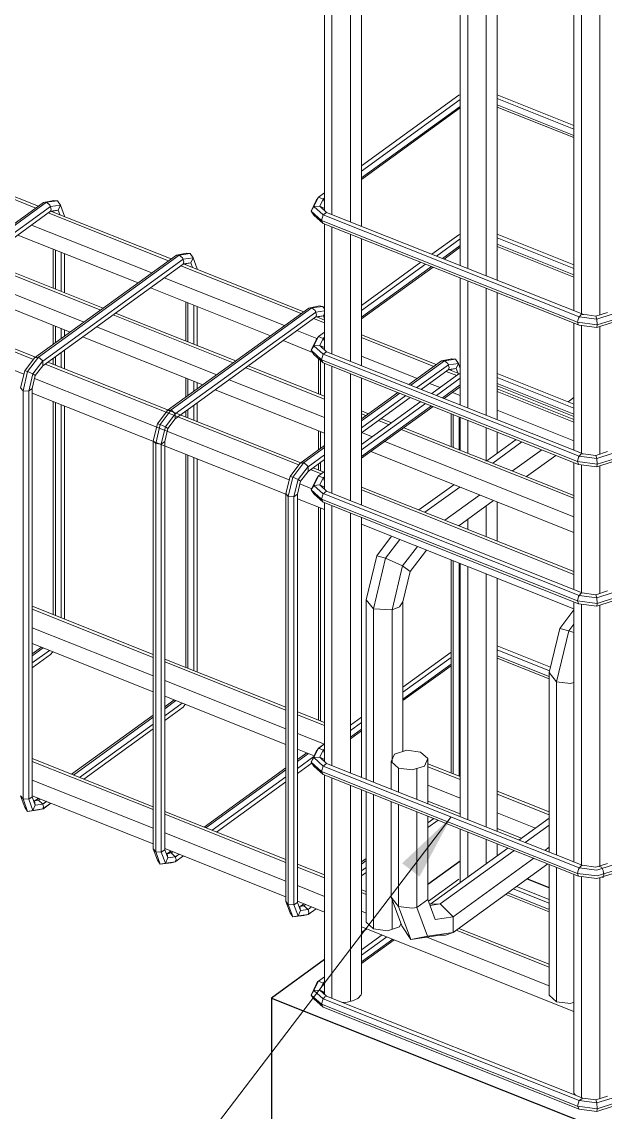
# Model space of a CAD drawing. Header units: millimetres. Extents: x 0 to 84000, y -29700 to 363007.
# Drawn here: x 6626 to 7763, y 290729 to 292855 of the extents above; entities that cross this region are included whole.
import ezdxf

# ---------------------------------------------------------------- set-up
doc = ezdxf.new("R2010")
doc.units = ezdxf.units.MM
for name, color, linetype, lineweight in [('S-Blur line', 252, 'Continuous', 9), ('S-Border', 7, 'Continuous', 25), ('S-Note', 9, 'Continuous', 13)]:
    doc.layers.add(name, color=color, linetype=linetype, lineweight=lineweight)
doc.styles.add('R-Arial', font='arial.ttf')
doc.dimstyles.new('SC-DIM', dxfattribs={"dimscale": 0, "dimtxt": 2.2, "dimasz": 1.3, "dimexe": 1.5, "dimexo": 2, "dimgap": 0.6, "dimtad": 1, "dimdec": 0, "dimzin": 0, "dimdsep": 46, "dimtxsty": 'R-Arial', "dimblk": 'ARCHTICK', "dimcen": 0.5, "dimdle": 1.5, "dimclrd": 256, "dimclre": 256, "dimclrt": 3, "dimadec": 0, "dimazin": 0, "dimtfac": 1, "dimtdec": 0, "dimtix": 1, "dimtmove": 0, "dimatfit": 3, "dimfxl": 1, "dimtolj": 1, "dimtzin": 0, "dimlwd": -1, "dimlwe": -1, "dimarcsym": 0})

# ---------------------------------------------------------------- blocks, each defined once
blk = doc.blocks.new('_ArchTick')
at = {"color": 0, "linetype": 'ByBlock', "const_width": 0.15}
blk.add_lwpolyline([(-0.5, -0.5), (0.5, 0.5)], dxfattribs=at)

msp = doc.modelspace()

# ---------------------------------------------------------------- linework, layer by layer
at = {"layer": 'S-Blur line'}
for p, q in [((7480.4, 292380.1), (7480.4, 293908.2)), ((7494.8, 292374.4), (7494.8, 293890.2)), ((7552.2, 292351.5), (7552.2, 293903.6)), ((7530.8, 292360), (7530.8, 293887.9)), ((7215.8, 292487.4), (7215.8, 293716)), ((7287.9, 292456.6), (7287.9, 293711.7)), ((7230.2, 292479.6), (7230.2, 293698.3)), ((7266.2, 292465.3), (7266.2, 293696)), ((7702, 292291.9), (7702, 293522.8)), ((7716.4, 292286.2), (7716.4, 293504.8)), ((7752.4, 292284), (7752.4, 293502.8)), ((6418.5, 292585.6), (6652.9, 292492.3)), ((6424.6, 292588.8), (6657.9, 292495.9)), ((6667.9, 292503.2), (6391.9, 292302.9)), ((6673.6, 292503.4), (6399.6, 292304.5)), ((6681.6, 292495.4), (6407.6, 292296.8)), ((6687.9, 292507.2), (6667.9, 292503.2)), ((6673.6, 292503.4), (6667.9, 292503.2)), ((6695.3, 292506.4), (6673.6, 292503.4)), ((6680.2, 292498.1), (6673.6, 292503.4)), ((6682.9, 292490.1), (6680.2, 292498.1)), ((6700.9, 292498.1), (6681.6, 292495.4)), ((6681.6, 292486), (6682.9, 292490.1)), ((6696.3, 292488), (6681.6, 292486)), ((6696.3, 292488), (6685.9, 292486)), ((6687.9, 292507.2), (6695.3, 292506.4)), ((6695.3, 292506.4), (6700.9, 292498.1)), ((6700.9, 292498.1), (6696.3, 292488)), ((6699.4, 292479.4), (6696.3, 292488)), ((6708.9, 292476.4), (6700.9, 292498.1)), ((6681.6, 292486), (6407.6, 292287.2)), ((6676.9, 292482.7), (6911.6, 292389.3)), ((6679.3, 292484.4), (6681.6, 292486)), ((6685.9, 292486), (6680.6, 292485.3)), ((6683.7, 292485.7), (6683.6, 292485.7)), ((6683.6, 292485.7), (6916.7, 292392.9)), ((6686.5, 292484.6), (6685.9, 292486)), ((6708.9, 292475.6), (6708.9, 292476.4)), ((6644.5, 292459.1), (6879.2, 292365.8)), ((7215.8, 292215.8), (7215.8, 292461.3)), ((7230.2, 292208), (7230.2, 292455.6)), ((6617.5, 292439.5), (6852.1, 292346.2)), ((7266.2, 292193.6), (7266.2, 292441.3)), ((7287.9, 292185), (7287.9, 292432.6)), ((6686.6, 292335.9), (6686.6, 292412)), ((6690.9, 292334.2), (6690.9, 292410.3)), ((6702.3, 292329.6), (6702.3, 292405.8)), ((6708.9, 292327), (6708.9, 292403.1)), ((6946.5, 292404.4), (6927.2, 292400.6)), ((6953.9, 292403.6), (6932.2, 292400.3)), ((6946.5, 292404.4), (6953.9, 292403.6)), ((6953.9, 292403.6), (6959.5, 292395.3)), ((6544.9, 292386.8), (6779.4, 292293.4)), ((6549.7, 292390.3), (6784.3, 292297)), ((6927.2, 292400.6), (6650.5, 292200.1)), ((6932.2, 292400.3), (6658.2, 292201.7)), ((6940.2, 292392.6), (6666.2, 292193.7)), ((6939.8, 292382.6), (6666.2, 292184.4)), ((6932.2, 292400.3), (6927.2, 292400.6)), ((6938.9, 292395.3), (6932.2, 292400.3)), ((6941.5, 292387.3), (6938.9, 292395.3)), ((6939.8, 292382.6), (6940.2, 292383.3)), ((6944.5, 292383.3), (6939.8, 292382.6)), ((6959.5, 292395.3), (6940.2, 292392.6)), ((6940.2, 292383.3), (6941.5, 292387.3)), ((6954.9, 292385.3), (6940.2, 292383.3)), ((6941.9, 292382.9), (7175.1, 292290)), ((6954.9, 292385.3), (6944.5, 292383.3)), ((6945.1, 292381.6), (6944.5, 292383.3)), ((6959.5, 292395.3), (6954.9, 292385.3)), ((6958, 292376.6), (6954.9, 292385.3)), ((6967.6, 292373.6), (6959.5, 292395.3)), ((6512.6, 292363.3), (6747.1, 292270)), ((6935.7, 292379.7), (7170.1, 292286.4)), ((6967.6, 292372.8), (6967.6, 292373.6)), ((6485.5, 292343.7), (6720, 292250.4)), ((6903.3, 292356.2), (7137.6, 292262.9)), ((7480.4, 292108.3), (7480.4, 292356)), ((7494.8, 292102.5), (7494.8, 292350.3)), ((6876.2, 292336.6), (7110.6, 292243.3)), ((7530.8, 292088.2), (7530.8, 292336)), ((7552.2, 292079.7), (7552.2, 292327.5)), ((7185.2, 292297.3), (6909.2, 292097.3)), ((7190.8, 292297.5), (6916.8, 292098.6)), ((6945.2, 292233), (6945.2, 292309.1)), ((6949.5, 292231.3), (6949.5, 292307.4)), ((6960.9, 292226.7), (6960.9, 292302.9)), ((6967.6, 292224.1), (6967.6, 292300.2)), ((7205.1, 292301.3), (7185.2, 292297.3)), ((7190.8, 292297.5), (7185.2, 292297.3)), ((7212.5, 292300.5), (7190.8, 292297.5)), ((7197.5, 292292.2), (7190.8, 292297.5)), ((7205.1, 292301.3), (7212.5, 292300.5)), ((7212.5, 292300.5), (7215.8, 292295.6)), ((6412.7, 292290.8), (6648.3, 292197.1)), ((6417.8, 292294.6), (6652.2, 292201.3)), ((6803.5, 292283.9), (7037.9, 292190.6)), ((6808.4, 292287.4), (7042.8, 292194.1)), ((7198.8, 292289.5), (6924.8, 292091)), ((7198.8, 292280.2), (6924.8, 292081.3)), ((7194.2, 292276.8), (7215.8, 292268.2)), ((7196.5, 292278.5), (7198.8, 292280.2)), ((7200.1, 292284.2), (7197.5, 292292.2)), ((7203.1, 292280.2), (7197.8, 292279.4)), ((7215.8, 292291.8), (7198.8, 292289.5)), ((7198.8, 292280.2), (7200.1, 292284.2)), ((7213.5, 292282.2), (7198.8, 292280.2)), ((7200.8, 292279.8), (7215.8, 292273.9)), ((7213.5, 292282.2), (7203.1, 292280.2)), ((7203.7, 292278.7), (7203.1, 292280.2)), ((7215.8, 292287.2), (7213.5, 292282.2)), ((7215.8, 292275.8), (7213.5, 292282.2)), ((6391.7, 292263), (6629.7, 292168.3)), ((6686.6, 292226.2), (6686.6, 292263.7)), ((6690.9, 292229.3), (6690.9, 292261.9)), ((6702.3, 292237.6), (6702.3, 292257.4)), ((6708.9, 292242.4), (6708.9, 292254.8)), ((6771.2, 292260.4), (7005.6, 292167.2)), ((7161.8, 292253.3), (7200.9, 292237.7)), ((7702, 292267.9), (7702, 292020)), ((7716.4, 292014.3), (7716.4, 292263.3)), ((7752.4, 292012.4), (7752.4, 292261.1)), ((6744, 292240.8), (6978.4, 292147.5)), ((7134.8, 292233.7), (7192.5, 292210.7)), ((7287.9, 292245.2), (7433.6, 292187.2)), ((7287.9, 292239.5), (7428.6, 292183.5)), ((6702.3, 292181.3), (6702.3, 292210.5)), ((6708.9, 292178.7), (6708.9, 292215.3)), ((6650.5, 292200.1), (6631.2, 292174.7)), ((6658.2, 292201.7), (6636.9, 292173.4)), ((6666.2, 292194.1), (6646.9, 292168.7)), ((6658.2, 292201.7), (6650.5, 292200.1)), ((6666.2, 292194.1), (6658.2, 292201.7)), ((6666.2, 292184.4), (6666.2, 292194.1)), ((6676.3, 292191.7), (7169.5, 291995.4)), ((6686.6, 292187.6), (6686.6, 292199.1)), ((6690.9, 292185.9), (6690.9, 292202.3)), ((7203.8, 292130.1), (7203.8, 292199)), ((7208.1, 292128.4), (7208.1, 292195.2)), ((7215.8, 291943.8), (7215.8, 292189.7)), ((7287.9, 292203.1), (7396.2, 292160)), ((7443.8, 292194.5), (7380, 292148.3)), ((7449.4, 292194.4), (7383.7, 292146.8)), ((7463.8, 292198.5), (7443.8, 292194.5)), ((7449.4, 292194.4), (7443.8, 292194.5)), ((7471.1, 292197.7), (7449.4, 292194.4)), ((7456.1, 292189.4), (7449.4, 292194.4)), ((7458.7, 292181.4), (7456.1, 292189.4)), ((7476.8, 292189.4), (7457.4, 292186.7)), ((7463.8, 292198.5), (7471.1, 292197.7)), ((7471.1, 292197.7), (7476.8, 292189.4)), ((7476.8, 292189.4), (7472.1, 292179.4)), ((7480.4, 292179.5), (7476.8, 292189.4)), ((6631.2, 292174.7), (6623.2, 292141.7)), ((6636.9, 292173.4), (6627.9, 292136)), ((6631.2, 292174.7), (6636.9, 292173.4)), ((6636.9, 292173.4), (6646.9, 292168.7)), ((6646.9, 292168.7), (6638.9, 292135.3)), ((6646.9, 292168.7), (6651.6, 292165.4)), ((6666.2, 292184.4), (6651.6, 292165.4)), ((6671.2, 292188), (7165.5, 291991.2)), ((7062.1, 292180.9), (7215.8, 292119.8)), ((7067, 292184.5), (7215.8, 292125.3)), ((7230.2, 291936), (7230.2, 292184)), ((7266.2, 291921.7), (7266.2, 292169.6)), ((7457.4, 292186.7), (7395.8, 292142)), ((7457, 292176.7), (7404.3, 292138.6)), ((7453, 292173.8), (7473.5, 292165.6)), ((7457, 292176.7), (7457.4, 292177.4)), ((7461.7, 292177.4), (7457, 292176.7)), ((7457.4, 292177.4), (7458.7, 292181.4)), ((7472.1, 292179.4), (7457.4, 292177.4)), ((7459.1, 292177), (7479, 292169.1)), ((7472.1, 292179.4), (7461.7, 292177.4)), ((7462.4, 292175.7), (7461.7, 292177.4)), ((7475.3, 292170.7), (7472.1, 292179.4)), ((6651.6, 292165.4), (6645.5, 292140.3)), ((6650.3, 292160.1), (7146.9, 291962.5)), ((6945.2, 292123.4), (6945.2, 292160.7)), ((6949.5, 292126.6), (6949.5, 292159)), ((6960.9, 292134.8), (6960.9, 292154.5)), ((6967.6, 292139.6), (6967.6, 292151.8)), ((7029.8, 292157.5), (7215.8, 292083.5)), ((7287.9, 291913.1), (7287.9, 292161)), ((7420.5, 292150.3), (7441.1, 292142.1)), ((6627.9, 292136), (6623.2, 292141.7)), ((6627.9, 292136), (6627.9, 291339.8)), ((6638.8, 292135), (6627.9, 292136)), ((6645.5, 292140.3), (6638.8, 292135)), ((6638.9, 292135.3), (6638.9, 291339.2)), ((6645.5, 292140), (6645.5, 291344.2)), ((6645.5, 292131.3), (7140.4, 291934.4)), ((7002.7, 292137.8), (7215.8, 292053)), ((7358.7, 292132.8), (7287.9, 292081.4)), ((7362.3, 292131.3), (7287.9, 292077.4)), ((7374.4, 292126.5), (7287.9, 292063.7)), ((7465, 292132.6), (7480.4, 292126.5)), ((7702, 292080), (7552.2, 292139.7)), ((7552.2, 292134.3), (7702, 292074.7)), ((6686.6, 291699.4), (6686.6, 292115)), ((6690.9, 291697.7), (6690.9, 292113.3)), ((6702.3, 291693.2), (6702.3, 292108.7)), ((6708.9, 291690.5), (6708.9, 292106.1)), ((6960.9, 292078.4), (6960.9, 292107.4)), ((6967.6, 292075.8), (6967.6, 292112.3)), ((7382.9, 292123.1), (7287.9, 292054.2)), ((7690.6, 292114.5), (7702, 292122.8)), ((6909.2, 292097), (6889.8, 292071.6)), ((6916.8, 292098.6), (6895.5, 292070.3)), ((6924.8, 292091), (6905.5, 292065.6)), ((6916.8, 292098.6), (6909.2, 292097)), ((6924.8, 292091), (6916.8, 292098.6)), ((6924.8, 292081.3), (6924.8, 292091)), ((6945.2, 292084.7), (6945.2, 292096.1)), ((6949.5, 292082.9), (6949.5, 292099.2)), ((7287.9, 292096.6), (7301.4, 292091.2)), ((7287.9, 292091.1), (7296.5, 292087.6)), ((7462.4, 292027.2), (7462.4, 292091.4)), ((7466.8, 292025.5), (7466.8, 292089.7)), ((7478.1, 292020.9), (7478.1, 292085.2)), ((7480.4, 292084.2), (7480.4, 292020)), ((7552.2, 292097.9), (7702, 292038.3)), ((6889.8, 292071.6), (6881.8, 292038.6)), ((6895.5, 292070.3), (6886.5, 292032.9)), ((6889.8, 292071.6), (6895.5, 292070.3)), ((6895.5, 292070.3), (6905.5, 292065.6)), ((6905.5, 292065.6), (6897.5, 292032.2)), ((6910.2, 292062.3), (6904.2, 292037.2)), ((6905.5, 292065.6), (6910.2, 292062.3)), ((6924.8, 292081.3), (6910.2, 292062.3)), ((7320.7, 292078), (7341.5, 292069.8)), ((7325.7, 292081.6), (7346.4, 292073.3)), ((7370.2, 292063.9), (7702, 291931.8)), ((7494.8, 292014.3), (7494.8, 292078.5)), ((7530.8, 291998.7), (7530.8, 292064.2)), ((7203.8, 292020.3), (7203.8, 292057.8)), ((7208.1, 292023.5), (7208.1, 292056.1)), ((7287.9, 292054.8), (7309.2, 292046.3)), ((7365.3, 292060.3), (7702, 291926.3)), ((7532, 291999.5), (7589.1, 292040.9)), ((7552.2, 292014.1), (7552.2, 292055.7)), ((6881.8, 292038.6), (6881.8, 291242.4)), ((6886.5, 292032.9), (6881.8, 292038.6)), ((6886.5, 292032.9), (6886.5, 291237)), ((6897.4, 292031.9), (6886.5, 292032.9)), ((6904.2, 292037.2), (6897.4, 292031.9)), ((6897.5, 292032.2), (6897.5, 291236.4)), ((6904.2, 292037.2), (6904.2, 291241.1)), ((7215.8, 292029.1), (7167.8, 291994.2)), ((7215.8, 292025.1), (7175.4, 291995.9)), ((7333, 292036.9), (7702, 291890)), ((7543.6, 291994.9), (7600.7, 292036.3)), ((7582.3, 291979.5), (7639.5, 292020.9)), ((6945.2, 291596.5), (6945.2, 292012.1)), ((6949.5, 291594.8), (6949.5, 292010.3)), ((6960.9, 291590.3), (6960.9, 292005.8)), ((6967.6, 291587.6), (6967.6, 292003.2)), ((7215.8, 292011.3), (7183.5, 291987.8)), ((7215.8, 292002), (7183.5, 291978.5)), ((7305.8, 292017.2), (7702, 291859.5)), ((7609.7, 291968.6), (7666.8, 292010)), ((7167.8, 291994.2), (7148.4, 291968.8)), ((7175.4, 291995.9), (7154.1, 291967.5)), ((7183.5, 291988.2), (7164.1, 291962.8)), ((7175.4, 291995.9), (7167.8, 291994.2)), ((7183.5, 291978.5), (7168.8, 291959.5)), ((7183.5, 291988.2), (7175.4, 291995.9)), ((7183.5, 291978.5), (7183.5, 291988.2)), ((7188.4, 291982.1), (7209.3, 291973.8)), ((7193.6, 291985.8), (7214.4, 291977.5)), ((7203.8, 291981.7), (7203.8, 291993.3)), ((7208.1, 291980), (7208.1, 291996.4)), ((7702, 291996), (7702, 291748.4)), ((7716.4, 291742.6), (7716.4, 291991.6)), ((7752.4, 291740.7), (7752.4, 291989.4)), ((7148.4, 291968.8), (7140.4, 291935.8)), ((7154.1, 291967.5), (7145.1, 291930.1)), ((7148.4, 291968.8), (7154.1, 291967.5)), ((7154.1, 291967.5), (7164.1, 291962.8)), ((7164.1, 291962.8), (7156.1, 291929.5)), ((7168.8, 291959.5), (7162.8, 291934.5)), ((7164.1, 291962.8), (7168.8, 291959.5)), ((7140.4, 291935.8), (7140.4, 291139.6)), ((7145.1, 291930.1), (7140.4, 291935.8)), ((7162.8, 291934.5), (7156, 291929.1)), ((7162.8, 291934.5), (7162.8, 291138.3)), ((7167.5, 291954.3), (7190.8, 291945)), ((7287.9, 291948.3), (7702, 291783.5)), ((7287.9, 291942.5), (7702, 291777.7)), ((7399.9, 291903.7), (7467.6, 291952.8)), ((7411.5, 291899.1), (7479.2, 291948.2)), ((7145.1, 291930.1), (7145.1, 291133.9)), ((7156, 291929.1), (7145.1, 291930.1)), ((7156.1, 291929.5), (7156.1, 291133.3)), ((7162.8, 291925.5), (7215.8, 291904.4)), ((7215.8, 291412.9), (7215.8, 291917.7)), ((7450.3, 291883.7), (7517.9, 291932.7)), ((7477.6, 291872.8), (7545.3, 291921.9)), ((7552.2, 291843.1), (7552.2, 291919.1)), ((7203.8, 291493.6), (7203.8, 291909.1)), ((7208.1, 291491.9), (7208.1, 291907.4)), ((7230.2, 291405.1), (7230.2, 291912)), ((7266.2, 291390.8), (7266.2, 291897.7)), ((7530.8, 291851.6), (7530.8, 291911.4)), ((7287.9, 291382.1), (7287.9, 291889)), ((7287.9, 291875.7), (7702, 291710.9)), ((7494.8, 291865.9), (7494.8, 291885.2)), ((7317.6, 291814.3), (7346.4, 291852.4)), ((7334.9, 291809.7), (7362.6, 291845.9)), ((7368, 291794.3), (7396.8, 291832.4)), ((7296.9, 291728.6), (7317.6, 291814.3)), ((7311.3, 291710.6), (7334.9, 291809.7)), ((7334.9, 291809.7), (7317.6, 291814.3)), ((7368, 291794.3), (7334.9, 291809.7)), ((7383, 291783.6), (7414.6, 291825.3)), ((7347.3, 291708.5), (7368, 291794.3)), ((7383, 291783.6), (7368, 291794.3)), ((7462.4, 291390.7), (7462.4, 291806.2)), ((7466.8, 291388.9), (7466.8, 291804.5)), ((7478.1, 291384.4), (7478.1, 291800)), ((7480.4, 291799.1), (7480.4, 291305.4)), ((7494.8, 291299.7), (7494.8, 291793.3)), ((7368.6, 291724.2), (7383, 291783.6)), ((7530.8, 291285.3), (7530.8, 291779)), ((7552.2, 291276.8), (7552.2, 291770.5)), ((7296.9, 291728.6), (7311.3, 291710.6)), ((7296.9, 291378.5), (7296.9, 291728.6)), ((7362, 291714.9), (7368.6, 291724.2)), ((7368.6, 291432.5), (7368.6, 291724.2)), ((7702, 291724.3), (7702, 291217.1)), ((6645.5, 291715.8), (6881.8, 291621.7)), ((6645.5, 291710), (6881.8, 291616)), ((7311.3, 291710.6), (7347.3, 291708.5)), ((7311.3, 291372.8), (7311.3, 291710.6)), ((7347.3, 291708.5), (7362, 291714.9)), ((7347.3, 291411.4), (7347.3, 291708.5)), ((7674.3, 291672.5), (7702, 291708.7)), ((7716.4, 291211.4), (7716.4, 291720)), ((7752.4, 291209.5), (7752.4, 291717.8)), ((7692, 291667.8), (7702, 291681)), ((6645.5, 291673.8), (6881.8, 291579.8)), ((7653.6, 291586.4), (7674.3, 291672.5)), ((7668, 291568.7), (7692, 291667.8)), ((7674.3, 291672.5), (7692, 291667.8)), ((7692, 291667.8), (7702, 291664.5)), ((6645.5, 291643.2), (6881.8, 291549.2)), ((7656.2, 291597), (7552.2, 291638.4)), ((6645.5, 291622.7), (6663.8, 291635.9)), ((6645.5, 291618.8), (6667.3, 291634.6)), ((6645.5, 291605.3), (6679.3, 291629.8)), ((6645.5, 291595.7), (6681.6, 291621.8)), ((6681.6, 291621.8), (6685.7, 291627.2)), ((7462.4, 291626.3), (7368.6, 291558.3)), ((7462.4, 291616.1), (7368.6, 291548)), ((7654.5, 291590), (7552.2, 291630.7)), ((7653.6, 291578.6), (7552.2, 291619)), ((6904.2, 291612.8), (7140.4, 291518.8)), ((6904.2, 291607.1), (7140.4, 291513)), ((7462.4, 291603), (7368.6, 291534.9)), ((7462.4, 291599.8), (7368.6, 291531.7)), ((7653.6, 291574), (7552.2, 291614.4)), ((7668, 291568.7), (7653.6, 291586.4)), ((7653.6, 291236.4), (7653.6, 291586.4)), ((6904.2, 291570.9), (7140.4, 291476.8)), ((7695, 291565.1), (7668, 291568.7)), ((7668, 291230.7), (7668, 291568.7)), ((7702, 291567.3), (7695, 291565.1)), ((6904.2, 291540.3), (7140.4, 291446.3)), ((6904.2, 291519.9), (6922.3, 291533.1)), ((6904.2, 291516), (6925.7, 291531.7)), ((6904.2, 291502.2), (6938, 291526.8)), ((6904.2, 291492.9), (6940.2, 291519)), ((6940.2, 291519), (6944.2, 291524.3)), ((7162.8, 291509.9), (7215.8, 291488.8)), ((6722.6, 291388.1), (6881.8, 291503.7)), ((6726, 291386.7), (6881.8, 291499.8)), ((7162.8, 291504.1), (7215.8, 291483)), ((7287.9, 291499.6), (7266.2, 291483.9)), ((7287.9, 291489.4), (7266.2, 291473.7)), ((6738.1, 291381.9), (6881.8, 291486)), ((6746.7, 291378.5), (6881.8, 291476.6)), ((7162.8, 291467.9), (7215.8, 291446.8)), ((7287.9, 291476.3), (7266.2, 291460.5)), ((7287.9, 291473.1), (7266.2, 291457.3)), ((7215.8, 291447.6), (7203.8, 291438.9)), ((7215.8, 291447.3), (7203.8, 291438.6)), ((7162.8, 291437.4), (7195.5, 291424.3)), ((7162.8, 291416.8), (7181, 291430.1)), ((7162.8, 291412.9), (7184.5, 291428.7)), ((7199.1, 291432.3), (7189.8, 291411.9)), ((7203.8, 291438.9), (7195.1, 291420.6)), ((7199.1, 291432.3), (7203.8, 291438.9)), ((7203.8, 291438.9), (7212.8, 291435.3)), ((7212.8, 291435.3), (7206.5, 291421.6)), ((7215.8, 291437.4), (7212.8, 291435.3)), ((7215.8, 291437.1), (7212.8, 291434.9)), ((7212.8, 291435.3), (7214.5, 291432.9)), ((7214.5, 291432.9), (7215.8, 291429.1)), ((7345.6, 291412.9), (7352.3, 291427.2)), ((7352.3, 291427.2), (7376, 291434.9)), ((7376, 291434.9), (7403, 291431.3)), ((7403, 291431.3), (7417.4, 291418.6)), ((6645.5, 291418.8), (6881.8, 291324.7)), ((6645.5, 291413.2), (6881.8, 291319.2)), ((7162.8, 291399.4), (7194.7, 291422.6)), ((7162.8, 291389.8), (7191.3, 291410.5)), ((7195.1, 291420.6), (7189.8, 291411.9)), ((7189.8, 291411.9), (7209.8, 291393.5)), ((7189.8, 291411.9), (7195.1, 291403.9)), ((7206.5, 291421.6), (7195.1, 291420.6)), ((7195.1, 291420.6), (7213.2, 291404.2)), ((7195.1, 291403.9), (7213.2, 291387.9)), ((7206.5, 291421.6), (7219.8, 291409.2)), ((7206.5, 291421.6), (7215.8, 291417.2)), ((7209.8, 291393.5), (7213.2, 291404.2)), ((7213.2, 291404.2), (7219.8, 291409.2)), ((7213.2, 291404.2), (7712.3, 291205.7)), ((7219.8, 291409.2), (7717.7, 291210.9)), ((7219.8, 291409.2), (7221.5, 291408.6)), ((7360, 291399.9), (7345.6, 291412.9)), ((7345.6, 291412.9), (7345.6, 291359.1)), ((7410.7, 291404.2), (7386.7, 291396.5)), ((7417.4, 291418.6), (7410.7, 291404.2)), ((7417.4, 291418.6), (7417.4, 291330.5)), ((7417.4, 291408.6), (7480.4, 291383.5)), ((7417.4, 291402.8), (7480.4, 291377.7)), ((6981.1, 291285.2), (7140.4, 291400.6)), ((6984.6, 291283.8), (7140.4, 291396.7)), ((6996.8, 291279), (7140.4, 291383.2)), ((7209.8, 291393.5), (7709, 291195)), ((7213.2, 291387.9), (7209.8, 291393.5)), ((7213.2, 291387.9), (7711.1, 291189.5)), ((7215.8, 290959), (7215.8, 291386.8)), ((7386.7, 291396.5), (7360, 291399.9)), ((7360, 291399.9), (7360, 291353.4)), ((7396, 291399.5), (7396, 291339)), ((6645.5, 291376.8), (6881.8, 291282.8)), ((7005.2, 291275.6), (7140.4, 291373.6)), ((7230.2, 290951.3), (7230.2, 291381.1)), ((7266.2, 290945.1), (7266.2, 291366.7)), ((7417.4, 291366.6), (7480.4, 291341.5)), ((6623.2, 291345.8), (6631.2, 291324.1)), ((6627.9, 291340.2), (6623.2, 291345.8)), ((6627.9, 291340.2), (6636.9, 291315.8)), ((6638.9, 291339.5), (6627.9, 291340.2)), ((6645.5, 291344.2), (6638.9, 291339.5)), ((6638.9, 291339.5), (6646.9, 291317.8)), ((6645.5, 291346.4), (6881.8, 291252.3)), ((6645.5, 291345.8), (6645.5, 291344.2)), ((6645.5, 291344.2), (6651.6, 291328.1)), ((6650.5, 291335.8), (6658.2, 291341.4)), ((6652.8, 291337.8), (6658.2, 291341.7)), ((6658.2, 291337.8), (6661.6, 291340.3)), ((6658.2, 291337.5), (6661.6, 291340)), ((7287.9, 290960.4), (7287.9, 291358.1)), ((7296.9, 291099.6), (7296.9, 291354.5)), ((7311.3, 291086.9), (7311.3, 291348.8)), ((7552.2, 291354.9), (7653.6, 291314.6)), ((7552.2, 291349.2), (7653.6, 291308.8)), ((6631.2, 291324.1), (6636.9, 291315.8)), ((6636.9, 291315.8), (6658.2, 291318.8)), ((6636.9, 291315.8), (6646.9, 291317.8)), ((6646.9, 291317.8), (6651.7, 291328.2)), ((6646.9, 291317.8), (6666.2, 291320.5)), ((6648.4, 291336.5), (6652.8, 291337.8)), ((6650.5, 291336.2), (6648.4, 291336.5)), ((6648.6, 291335.9), (6650.5, 291336.2)), ((6650.5, 291336.2), (6658.2, 291337.8)), ((6651.7, 291328.2), (6650.5, 291336.2)), ((6651.6, 291328.1), (6666.2, 291330.1)), ((6652.8, 291337.8), (6658.2, 291337.8)), ((6658.2, 291337.8), (6666.2, 291330.1)), ((6666.2, 291320.5), (6658.2, 291318.8)), ((6666.2, 291330.1), (6673.6, 291335.5)), ((6666.2, 291329.8), (6673.7, 291335.2)), ((6666.2, 291320.5), (6682.2, 291332.1)), ((6666.2, 291320.1), (6682.3, 291331.8)), ((6666.2, 291330.1), (6667.6, 291324.8)), ((6667.6, 291324.8), (6666.2, 291320.5)), ((7345.6, 291335.1), (7345.6, 291148.6)), ((7360, 291329.4), (7360, 291130.6)), ((7417.4, 291336), (7480.4, 291310.9)), ((6904.2, 291315.8), (7140.4, 291221.8)), ((6904.2, 291310.3), (7140.4, 291216.2)), ((7396, 291315), (7396, 291128.6)), ((7417.4, 291306.5), (7417.4, 291144.3)), ((7417.4, 291293.5), (7429, 291301.9)), ((7417.4, 291284.1), (7437.3, 291298.6)), ((7552.2, 291312.9), (7626.9, 291283.2)), ((7594.7, 291259.9), (7653.6, 291302.6)), ((7480.4, 291281.4), (7480.4, 291177)), ((7494.8, 291187.4), (7494.8, 291275.7)), ((7552.2, 291282.4), (7599.7, 291263.5)), ((7606.6, 291255.1), (7653.6, 291289.2)), ((6904.2, 291273.9), (7140.4, 291179.9)), ((7530.8, 291213.5), (7530.8, 291261.3)), ((6881.8, 291242.7), (6889.8, 291221)), ((6886.5, 291237), (6881.8, 291242.7)), ((6886.5, 291237), (6895.5, 291212.7)), ((6897.5, 291236.4), (6886.5, 291237)), ((6904.2, 291241.1), (6897.5, 291236.4)), ((6897.5, 291236.4), (6905.5, 291214.7)), ((6904.2, 291243.4), (7140.4, 291149.4)), ((6904.2, 291242.7), (6904.2, 291241.1)), ((6904.2, 291241.1), (6910.2, 291225)), ((6907, 291233.4), (6911.5, 291234.7)), ((6909.2, 291233), (6907, 291233.4)), ((6907.3, 291232.8), (6909.2, 291233)), ((6909.2, 291233), (6916.7, 291238.5)), ((6909.2, 291233), (6916.8, 291234.7)), ((6910.3, 291225.1), (6909.2, 291233)), ((6911.5, 291234.7), (6916.8, 291238.6)), ((6911.5, 291234.7), (6916.8, 291234.7)), ((6916.8, 291234.7), (6920.2, 291237.2)), ((6916.8, 291234.7), (6920.1, 291237.1)), ((6916.8, 291234.7), (6924.8, 291227)), ((6924.8, 291227), (6932.3, 291232.4)), ((7421.2, 291134), (7573.4, 291244.4)), ((7441.4, 291135.3), (7585.2, 291239.6)), ((7552.2, 291229), (7552.2, 291252.8)), ((7645.1, 291239.8), (7653.6, 291246)), ((6889.8, 291221), (6895.5, 291212.7)), ((6895.5, 291212.7), (6916.8, 291215.7)), ((6895.5, 291212.7), (6905.5, 291214.7)), ((6905.5, 291214.7), (6910.3, 291225.1)), ((6905.5, 291214.7), (6924.8, 291217.4)), ((6910.2, 291225), (6924.8, 291227)), ((6924.8, 291217.4), (6916.8, 291215.7)), ((6924.8, 291226.7), (6932.4, 291232.2)), ((6924.8, 291217.4), (6940.9, 291229)), ((6924.8, 291217.4), (6940.7, 291228.9)), ((6924.8, 291227), (6926.2, 291221.7)), ((6926.2, 291221.7), (6924.8, 291217.4)), ((7162.8, 291212.9), (7215.8, 291191.8)), ((7287.9, 291217.3), (7296.9, 291223.9)), ((7287.9, 291213.2), (7296.9, 291219.8)), ((7466.4, 291110.2), (7623.7, 291224.3)), ((7466.4, 291079.5), (7651, 291213.4)), ((7653.6, 290957.7), (7653.6, 291212.4)), ((7744.7, 291207), (7767.4, 291214.4)), ((7162.8, 291207.3), (7215.8, 291186.2)), ((7287.9, 291199.6), (7296.9, 291206.1)), ((7287.9, 291190.1), (7296.9, 291196.6)), ((7668, 290944.7), (7668, 291206.7)), ((7702, 291193.1), (7702, 290766.5)), ((7709, 291195), (7711, 291203.3)), ((7709, 291195), (7747.4, 291190)), ((7711.1, 291189.5), (7709, 291195)), ((7711, 291203.3), (7715.7, 291209.3)), ((7712.3, 291205.7), (7746.4, 291201)), ((7715.7, 291209.3), (7717.7, 291210.9)), ((7717.7, 291210.9), (7744.7, 291207)), ((7746.4, 291201), (7776.4, 291210.7)), ((7746.4, 291184.7), (7776.4, 291194.3)), ((7747.4, 291190), (7781.1, 291200.7)), ((7750, 291208.7), (7755.7, 291207)), ((7755.7, 291207), (7758.7, 291200.3)), ((7758.7, 291200.3), (7760.1, 291192)), ((7760.1, 291192), (7758.7, 291186.7)), ((7162.8, 291171), (7215.8, 291149.9)), ((7711.1, 291189.5), (7746.4, 291184.7)), ((7716.4, 290757.6), (7716.4, 291188.8)), ((7752.4, 290755.7), (7752.4, 291186.6)), ((7758.7, 291186.7), (7756.2, 291187.8)), ((7287.9, 291163.1), (7296.9, 291159.5)), ((7287.9, 291157.5), (7296.9, 291153.9)), ((7345.6, 291148.6), (7366.3, 291092.6)), ((7360, 291130.6), (7345.6, 291148.6)), ((7140.4, 291139.9), (7148.4, 291118.3)), ((7145.1, 291134.3), (7140.4, 291139.9)), ((7145.1, 291134.3), (7154.1, 291109.9)), ((7156.1, 291133.6), (7145.1, 291134.3)), ((7162.8, 291138.3), (7156.1, 291133.6)), ((7156.1, 291133.6), (7164.1, 291111.9)), ((7162.8, 291140.5), (7215.8, 291119.4)), ((7162.8, 291139.9), (7162.8, 291138.3)), ((7162.8, 291138.3), (7168.8, 291122.3)), ((7165.6, 291130.6), (7170.1, 291131.9)), ((7167.8, 291130.3), (7165.6, 291130.6)), ((7165.9, 291130), (7167.8, 291130.3)), ((7167.8, 291130.3), (7175.4, 291131.9)), ((7169, 291122.3), (7167.8, 291130.3)), ((7170.1, 291131.9), (7175.1, 291135.6)), ((7170.1, 291131.9), (7175.4, 291131.9)), ((7175.4, 291131.9), (7178.6, 291134.2)), ((7175.4, 291131.9), (7183.5, 291124.3)), ((7183.5, 291124.3), (7190.6, 291129.4)), ((7347.3, 291086.1), (7347.3, 291144.1)), ((7360, 291130.6), (7383.7, 291066.2)), ((7386.7, 291127.3), (7360, 291130.6)), ((7396, 291128.6), (7386.7, 291127.3)), ((7417.4, 291144.3), (7396, 291128.6)), ((7396, 291128.6), (7416.7, 291072.5)), ((7417.4, 291144.3), (7431.7, 291105.2)), ((7421.7, 291132.6), (7441.4, 291135.3)), ((7422.1, 291134.6), (7441.4, 291135.3)), ((7441.4, 291135.3), (7466.4, 291110.2)), ((7148.4, 291118.3), (7154.1, 291109.9)), ((7154.1, 291109.9), (7175.4, 291112.9)), ((7154.1, 291109.9), (7164.1, 291111.9)), ((7164.1, 291111.9), (7169, 291122.3)), ((7164.1, 291111.9), (7183.5, 291114.6)), ((7168.8, 291122.3), (7183.5, 291124.3)), ((7183.5, 291114.6), (7175.4, 291112.9)), ((7183.5, 291114.6), (7199.2, 291126)), ((7183.5, 291124.3), (7184.8, 291118.9)), ((7184.8, 291118.9), (7183.5, 291114.6)), ((7287.9, 291121.2), (7296.9, 291117.6)), ((7431.7, 291105.2), (7466.4, 291110.2)), ((7466.4, 291110.2), (7466.4, 291079.5)), ((7287.9, 291090.7), (7702, 290925.9)), ((7296.9, 291099.6), (7311.3, 291086.9)), ((7311.3, 291086.9), (7338.3, 291083.2)), ((7338.3, 291083.2), (7362, 291090.9)), ((7362, 291090.9), (7364.7, 291096.8)), ((7366.3, 291092.6), (7383.7, 291066.2)), ((7472.6, 291084), (7653.6, 291012)), ((7477.6, 291087.6), (7653.6, 291017.6)), ((7383.7, 291066.2), (7441.4, 291074.2)), ((7383.7, 291066.2), (7416.7, 291072.5)), ((7415.1, 291070.6), (7653.6, 290975.7)), ((7416.7, 291072.5), (7466.4, 291079.5)), ((7451.7, 291074.7), (7441.4, 291074.2)), ((7466.4, 291079.5), (7451.7, 291074.7)), ((7280.9, 290951.1), (7286.9, 290958.1)), ((7286.9, 290958.1), (7287.9, 290960.4)), ((7653.6, 290957.7), (7668, 290944.7)), ((7249.5, 290943.6), (7257.2, 290943.4)), ((7257.2, 290943.4), (7270.5, 290946.1)), ((7270.5, 290946.1), (7280.9, 290951.1)), ((7668, 290944.7), (7695, 290941.4)), ((7695, 290941.4), (7702, 290943.7)), ((7702, 290766.5), (7704.8, 290762.2))]:
    msp.add_line(p, q, dxfattribs=at)
at = {"layer": 'S-Blur line', "color": 2}
for p, q in [((7477.8, 292712), (7287.9, 292574.4)), ((7480.4, 292703.7), (7287.9, 292564.2)), ((7480.4, 292712.8), (7477.8, 292712)), ((7702, 292653.5), (7552.2, 292713.2)), ((7702, 292645.9), (7552.2, 292705.5)), ((7480.4, 292690.5), (7287.9, 292551)), ((7480.4, 292687.3), (7287.9, 292547.8)), ((7702, 292633.9), (7552.2, 292693.5)), ((7702, 292629.5), (7552.2, 292689.2)), ((7203.8, 292513.4), (7195.1, 292495.1)), ((7199.1, 292506.7), (7203.8, 292513.4)), ((7215.8, 292522.1), (7203.8, 292513.4)), ((7203.8, 292513.4), (7212.8, 292509.7)), ((7212.8, 292509.7), (7206.5, 292496.1)), ((7215.8, 292511.9), (7212.8, 292509.7)), ((7212.8, 292509.7), (7214.5, 292507.4)), ((7199.1, 292506.7), (7189.8, 292486.4)), ((7195.1, 292495.1), (7189.8, 292486.4)), ((7206.5, 292496.1), (7195.1, 292495.1)), ((7195.1, 292495.1), (7213.2, 292478.7)), ((7206.5, 292496.1), (7219.8, 292483.7)), ((7206.5, 292496.1), (7215.8, 292491.6)), ((7214.5, 292507.4), (7215.8, 292503.6)), ((7189.8, 292486.4), (7209.8, 292468)), ((7189.8, 292486.4), (7195.1, 292478.4)), ((7195.1, 292478.4), (7213.2, 292462.4)), ((7209.8, 292468), (7213.2, 292478.7)), ((7209.8, 292468), (7709, 292269.5)), ((7213.2, 292462.4), (7209.8, 292468)), ((7213.2, 292478.7), (7219.8, 292483.7)), ((7213.2, 292478.7), (7712.3, 292280.2)), ((7219.8, 292483.7), (7719, 292285.2)), ((7219.8, 292483.7), (7221.5, 292483)), ((7213.2, 292462.4), (7712.3, 292263.8)), ((7477.8, 292440.3), (7425.1, 292402.1)), ((7480.4, 292432.1), (7434.1, 292398.5)), ((7480.4, 292441.2), (7477.8, 292440.3)), ((7702, 292381.6), (7552.2, 292441.2)), ((7702, 292374.2), (7552.2, 292433.9)), ((7480.4, 292418.9), (7445.8, 292393.8)), ((7480.4, 292415.7), (7448.7, 292392.7)), ((7702, 292362.1), (7552.2, 292421.9)), ((7702, 292357.6), (7552.2, 292417.2)), ((7403.7, 292386.6), (7287.9, 292302.5)), ((7412.7, 292383), (7287.9, 292292.5)), ((7424.4, 292378.3), (7287.9, 292279.4)), ((7427.3, 292377.2), (7287.9, 292275.9)), ((7709, 292269.5), (7711, 292277.8)), ((7711, 292277.8), (7715.7, 292283.8)), ((7712.3, 292280.2), (7746.4, 292275.5)), ((7715.7, 292283.8), (7720.4, 292284.5)), ((7719, 292285.2), (7744.7, 292281.5)), ((7744.7, 292281.5), (7767.4, 292288.8)), ((7744.7, 292281.5), (7746.4, 292275.5)), ((7746.4, 292275.5), (7776.4, 292285.2)), ((7746.4, 292275.5), (7747.4, 292264.5)), ((7747.4, 292264.5), (7781.1, 292275.2)), ((7709, 292269.5), (7747.4, 292264.5)), ((7711, 292264.1), (7709, 292269.5)), ((7712.3, 292263.8), (7746.4, 292259.1)), ((7746.4, 292259.1), (7776.4, 292268.8)), ((7747.4, 292264.5), (7746.4, 292259.1)), ((7199.1, 292235.1), (7189.8, 292214.8)), ((7203.8, 292241.8), (7195.1, 292223.4)), ((7199.1, 292235.1), (7203.8, 292241.8)), ((7215.8, 292250.5), (7203.8, 292241.8)), ((7203.8, 292241.8), (7212.8, 292238.1)), ((7212.8, 292238.1), (7206.5, 292224.4)), ((7215.8, 292240.3), (7212.8, 292238.1)), ((7215.8, 292240.3), (7212.8, 292238.1)), ((7212.8, 292238.1), (7214.5, 292235.8)), ((7214.5, 292235.8), (7215.8, 292231.9)), ((7195.1, 292223.4), (7189.8, 292214.8)), ((7189.8, 292214.8), (7209.8, 292196.4)), ((7189.8, 292214.8), (7195.1, 292206.7)), ((7206.5, 292224.4), (7195.1, 292223.4)), ((7195.1, 292223.4), (7213.2, 292207.1)), ((7206.5, 292224.4), (7219.8, 292212.1)), ((7206.5, 292224.4), (7215.8, 292220)), ((7213.2, 292207.1), (7219.8, 292212.1)), ((7219.8, 292212.1), (7720, 292012.8)), ((7219.8, 292212.1), (7221.5, 292211.4)), ((7195.1, 292206.7), (7213.2, 292190.7)), ((7209.8, 292196.4), (7213.2, 292207.1)), ((7209.8, 292196.4), (7709, 291997.9)), ((7213.2, 292190.7), (7209.8, 292196.4)), ((7213.2, 292207.1), (7712.3, 292008.5)), ((7213.2, 292190.7), (7711.1, 291992.4)), ((7477.8, 292168.7), (7424.9, 292130.4)), ((7480.4, 292169.6), (7477.8, 292168.7)), ((7702, 292110), (7552.2, 292169.6)), ((7480.4, 292160.4), (7434, 292126.7)), ((7480.4, 292147.3), (7445.7, 292122.1)), ((7702, 292102.3), (7552.2, 292161.9)), ((7702, 292090.3), (7552.2, 292149.9)), ((7480.4, 292143.8), (7448.8, 292120.9)), ((7702, 292086), (7552.2, 292145.6)), ((7403.6, 292114.9), (7287.9, 292030.9)), ((7412.7, 292111.2), (7287.9, 292020.7)), ((7424.4, 292106.6), (7287.9, 292007.5)), ((7427.4, 292105.4), (7287.9, 292004.2)), ((7711, 292006.2), (7709, 291997.9)), ((7709, 291997.9), (7747.4, 291992.9)), ((7711, 291992.5), (7709, 291997.9)), ((7715.7, 292012.2), (7711, 292006.2)), ((7712.3, 292008.5), (7746.4, 292003.9)), ((7720, 292012.8), (7715.7, 292012.2)), ((7720, 292012.8), (7744.7, 292009.9)), ((7744.7, 292009.9), (7767.4, 292017.2)), ((7744.7, 292009.9), (7746.4, 292003.9)), ((7746.4, 292003.9), (7776.4, 292013.5)), ((7746.4, 292003.9), (7747.4, 291992.9)), ((7747.4, 291992.9), (7781.1, 292003.5)), ((7215.8, 291978.5), (7203.8, 291969.8)), ((7711.1, 291992.4), (7746.4, 291987.5)), ((7746.4, 291987.5), (7776.4, 291997.2)), ((7747.4, 291992.9), (7746.4, 291987.5)), ((7199.1, 291963.2), (7189.8, 291942.8)), ((7203.8, 291969.8), (7195.1, 291951.5)), ((7199.1, 291963.2), (7203.8, 291969.8)), ((7203.8, 291969.8), (7212.8, 291966.2)), ((7212.8, 291966.2), (7206.5, 291952.5)), ((7215.8, 291968.3), (7212.8, 291966.2)), ((7215.8, 291968.3), (7212.8, 291966.2)), ((7212.8, 291966.2), (7214.5, 291963.8)), ((7214.5, 291963.8), (7215.8, 291960)), ((7195.1, 291951.5), (7189.8, 291942.8)), ((7189.8, 291942.8), (7209.8, 291924.4)), ((7189.8, 291942.8), (7195.1, 291934.8)), ((7206.5, 291952.5), (7195.1, 291951.5)), ((7195.1, 291951.5), (7213.2, 291935.1)), ((7195.1, 291934.8), (7213.2, 291918.8)), ((7206.5, 291952.5), (7219.8, 291940.1)), ((7206.5, 291952.5), (7215.8, 291948.1)), ((7209.8, 291924.4), (7213.2, 291935.1)), ((7213.2, 291935.1), (7219.8, 291940.1)), ((7213.2, 291935.5), (7712.3, 291736.9)), ((7219.8, 291940.1), (7221.5, 291939.5)), ((7219.8, 291940.1), (7717.7, 291742.1)), ((7209.8, 291924.8), (7709, 291726.2)), ((7213.2, 291918.8), (7209.8, 291924.4)), ((7213.2, 291918.8), (7711.1, 291720.7)), ((7744.7, 291738.2), (7767.4, 291745.6)), ((7709, 291726.2), (7711, 291734.6)), ((7709, 291726.2), (7747.4, 291721.2)), ((7711, 291720.9), (7709, 291726.2)), ((7711, 291734.6), (7715.7, 291740.6)), ((7712.3, 291736.9), (7746.4, 291732.2)), ((7715.7, 291740.6), (7717.7, 291742.1)), ((7717.7, 291742.1), (7744.7, 291738.2)), ((7744.7, 291738.2), (7746.4, 291732.2)), ((7746.4, 291732.2), (7776.4, 291741.9)), ((7746.4, 291732.2), (7747.4, 291721.2)), ((7746.4, 291715.9), (7776.4, 291725.6)), ((7747.4, 291721.2), (7781.1, 291731.9)), ((7711.1, 291720.7), (7746.4, 291715.9)), ((7747.4, 291721.2), (7746.4, 291715.9)), ((7477.8, 291183.7), (7418.7, 291140.8)), ((7653.6, 291144.2), (7590.3, 291169.4)), ((7653.6, 291120.2), (7568.9, 291153.9)), ((7653.6, 291124.8), (7573, 291156.9)), ((7653.6, 291136.8), (7583.7, 291164.6)), ((7327.8, 291074.8), (7287.9, 291045.8)), ((7336.9, 291071.2), (7287.9, 291035.6)), ((7348.6, 291066.5), (7287.9, 291022.5)), ((7351.5, 291065.4), (7287.9, 291019.3)), ((7199.1, 290978.4), (7189.8, 290957.7)), ((7203.8, 290984.8), (7195.1, 290966.4)), ((7199.1, 290978.4), (7201.8, 290984.1)), ((7201.8, 290984.1), (7203.8, 290984.8)), ((7215.8, 290993.5), (7203.8, 290984.8)), ((7203.8, 290984.8), (7212.8, 290981.1)), ((7212.8, 290981.1), (7206.5, 290967.4)), ((7215.8, 290983.3), (7212.8, 290981.1)), ((7212.8, 290981.1), (7215.8, 290974.2)), ((7189.8, 290957.7), (7195.1, 290966.4)), ((7189.8, 290957.7), (7209.8, 290939.7)), ((7195.1, 290950.1), (7189.8, 290957.7)), ((7195.1, 290966.4), (7206.5, 290967.4)), ((7195.1, 290966.4), (7213.2, 290950.4)), ((7206.5, 290967.4), (7219.8, 290955.4)), ((7206.5, 290967.4), (7212.8, 290964.8)), ((7212.8, 290964.8), (7215.8, 290959)), ((7195.1, 290950.1), (7213.2, 290934.1)), ((7209.8, 290939.7), (7213.2, 290950.4)), ((7209.8, 290939.7), (7709, 290741.2)), ((7213.2, 290934.1), (7209.8, 290939.7)), ((7213.2, 290950.4), (7216.5, 290954.1)), ((7213.2, 290950.4), (7712.3, 290751.9)), ((7216.5, 290954.1), (7219.8, 290955.4)), ((7219.8, 290955.4), (7719, 290756.5)), ((7213.2, 290934.1), (7712.3, 290735.2)), ((7709, 290741.2), (7712.3, 290751.9)), ((7712.3, 290751.9), (7719, 290756.5)), ((7712.3, 290751.9), (7746.4, 290747.2)), ((7719, 290756.5), (7744.7, 290753.2)), ((7744.7, 290753.2), (7767.4, 290760.5)), ((7744.7, 290753.2), (7746.4, 290747.2)), ((7746.4, 290747.2), (7776.4, 290756.9)), ((7746.4, 290747.2), (7747.4, 290735.8)), ((7747.4, 290735.8), (7781.1, 290746.9)), ((7709, 290741.2), (7747.4, 290735.8)), ((7712.3, 290735.2), (7709, 290741.2)), ((7712.3, 290735.2), (7746.4, 290730.8)), ((7746.4, 290730.8), (7776.4, 290740.5)), ((7747.4, 290735.8), (7746.4, 290730.8))]:
    msp.add_line(p, q, dxfattribs=at)
at = {"layer": 'S-Border'}
for p, q in [((7480.4, 291218.8), (7417.4, 291173)), ((7653.6, 291166.7), (7610.4, 291184)), ((7298.2, 291086.6), (7287.9, 291079.1)), ((7215.8, 291026.8), (7112.4, 290951.7)), ((7112.4, 290951.7), (7112.4, 289384.7)), ((7112.4, 290951.7), (7758.7, 290694.5))]:
    msp.add_line(p, q, dxfattribs=at)

# ---------------------------------------------------------------- leaders
at = {"layer": 'S-Note', "ltscale": 100}
msp.add_leader([(7462.8, 291305), (6889.7, 290553.6), (6889.7, 289278.9)], dimstyle='SC-DIM', override={"dimscale": 100.000001}, dxfattribs=at)

doc.saveas('drawing.dxf')
